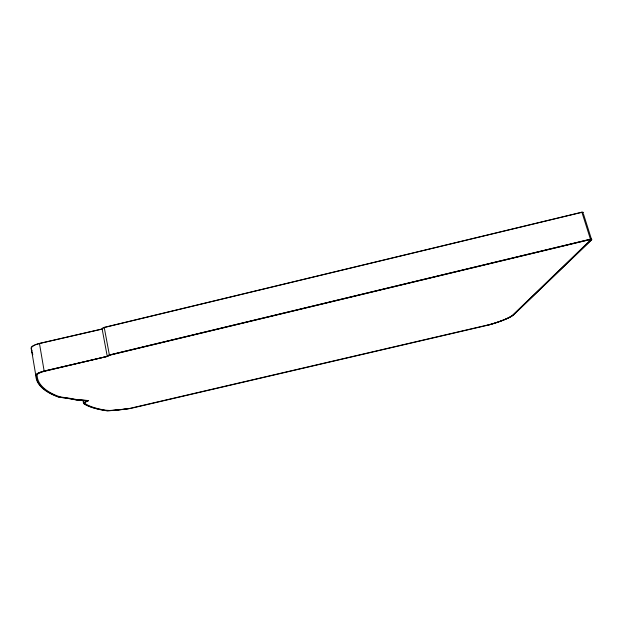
<?xml version="1.0" encoding="UTF-8"?>
<svg xmlns="http://www.w3.org/2000/svg" width="623" height="623" viewBox="0 0 623 623"><rect width="100%" height="100%" fill="white"/><g stroke="black" fill="none" stroke-linecap="round" stroke-linejoin="round"><path stroke-width="0.93" d="M83.046 400.729L83.552 403.533A15.482 2.71 -10.9 0 1 87.345 400.9A75.913 12.694 -10.1 0 0 76.839 400.098A337.37 48.142 -8.4 0 0 58.959 397.225A371.308 80.11 -14.7 0 1 39.031 384.469A328.617 70.897 -14.1 0 1 35.83 375.552L31.243 348.234A14.43 3.442 -9.2 0 1 39.451 343.421L102.141 328.975A5.669 1.417 -10.1 0 1 104.22 327.379L581.882 212.194A4.595 1.09 -18.1 0 1 583.136 212.973M35.83 375.552A14.531 3.053 -9.7 0 1 44.147 371.035L107.273 356.442A5.708 1.262 -10.5 0 1 109.383 354.962L590.44 239.177A4.626 0.966 -17.5 0 1 591.663 239.839L513.687 314.817A28.471 4.711 -15.3 0 1 487.139 325.408M102.585 328.983L39.623 343.491A13.994 3.341 -9.2 0 0 36.033 344.628M583.432 213.899L591.367 238.913M581.882 212.194L590.44 239.177M104.22 327.379L109.383 354.962M102.141 328.975L107.273 356.442M83.396 400.659L83.731 402.528M39.451 343.421L44.147 371.035M32.466 352.875L32.778 354.76M83.552 403.533A257.042 48.664 -13.6 0 0 107.211 410.822A66.225 11.518 -11.5 0 0 130.807 408.4L487.163 325.354A28.136 4.657 -15.3 0 0 513.383 314.888L591.243 239.941A4.174 0.872 -17.5 0 0 590.402 239.318L109.329 355.11A5.272 1.16 -10.5 0 0 107.678 356.263L44.319 371.098A14.088 2.959 -9.7 0 0 36.181 375.178L36.266 375.482A328.212 70.796 -14.1 0 0 39.444 384.391A370.708 79.97 -14.7 0 0 59.302 397.131A337.23 48.15 -8.4 0 1 77.143 400.013L78.132 400.036A76.271 12.756 -10.1 0 1 86.932 400.706L87.765 400.83L87.01 401.142A15.131 2.648 -10.9 0 0 83.895 403.299L83.895 403.463A256.442 48.539 -13.6 0 0 107.468 410.736L109.181 410.643A65.882 11.455 -11.5 0 0 128.782 408.633L489.974 324.474A27.482 4.548 -15.3 0 0 512.768 315.02L590.386 240.135A3.247 0.678 -17.5 0 0 589.919 239.653L109.936 355.157A4.377 0.966 -10.5 0 0 108.566 356.107L43.501 371.549A13.192 2.772 -9.7 0 0 37.084 375.03L37.162 375.334A327.363 70.594 -14.1 0 0 40.293 384.227A369.867 79.76 -14.7 0 0 57.846 396.142L61.63 397.147A338.803 48.36 -8.4 0 1 76.551 399.561L78.685 399.841A77.018 12.881 -10.1 0 1 87.563 400.527L88.637 400.69L87.578 401.119A14.399 2.523 -10.9 0 0 84.611 403.174L85.919 404.14A255.889 48.423 -13.6 0 0 105.56 410.199L109.586 410.479A65.189 11.339 -11.5 0 0 128.984 408.486M32.56 354.355A326.366 79.9 -14.2 0 1 32.256 353.521M31.991 352.673A326.366 79.9 -14.2 0 1 31.243 348.234M582.809 212.949A4.151 0.981 -18.1 0 0 581.851 212.35L104.166 327.542A5.233 1.308 -10.1 0 0 102.561 328.671M31.648 347.455A13.994 3.341 -9.2 0 1 35.02 345.033M31.999 350.866A325.961 79.791 -14.2 0 1 31.851 349.978"/></g></svg>
